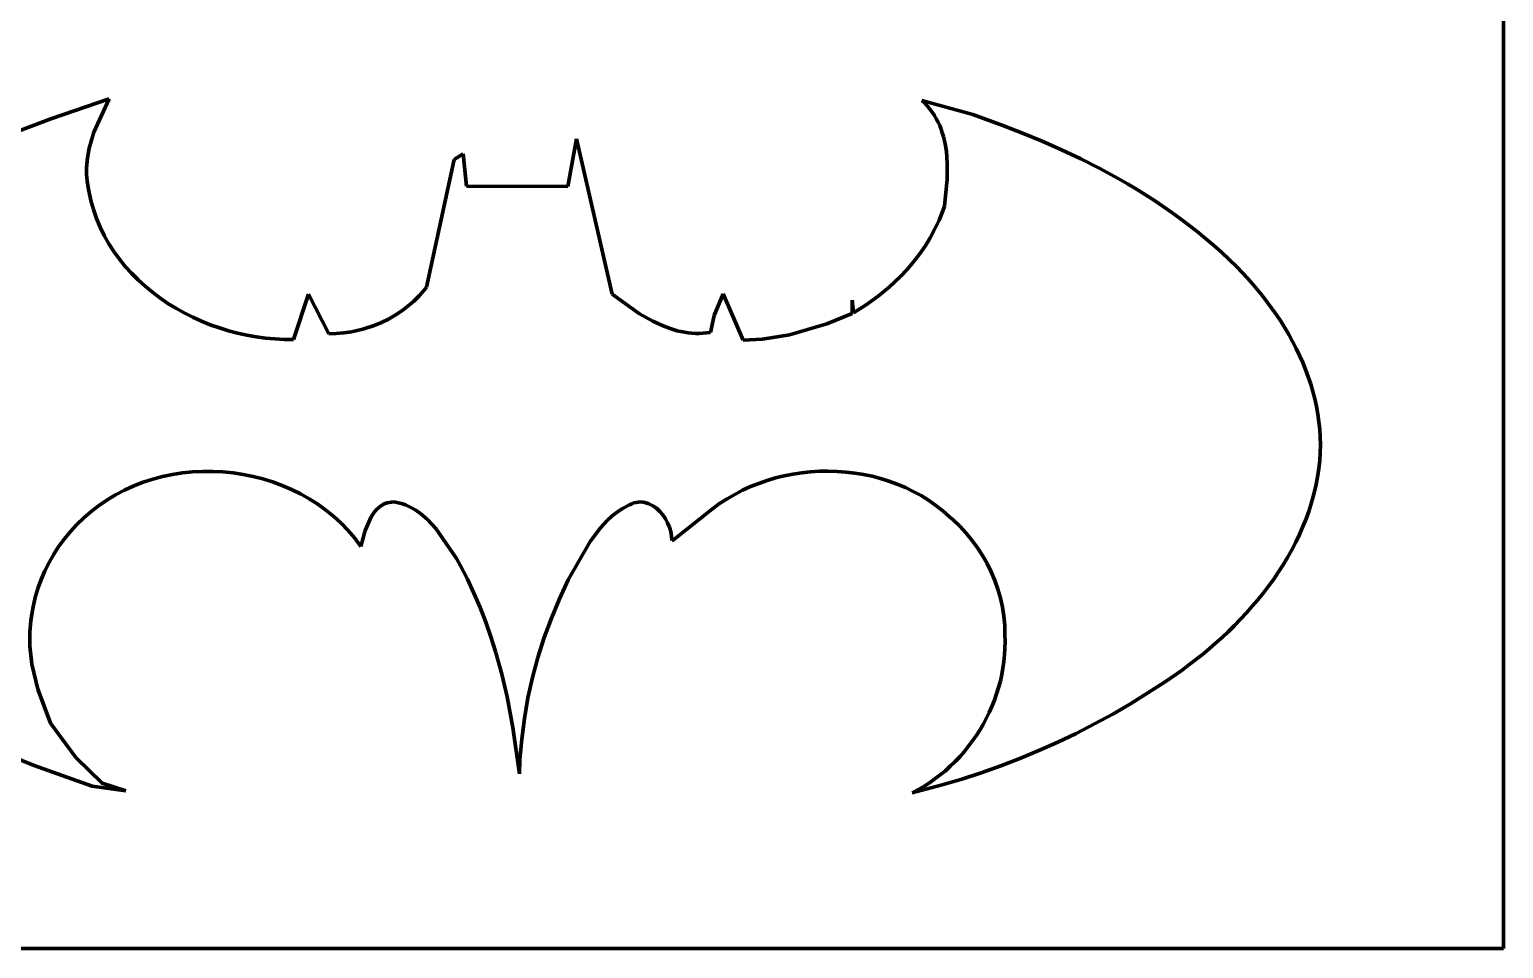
# Model space of a CAD drawing. Header units: millimetres. Extents: x 0 to 8.6, y 0 to 11.1.
# Drawn here: x 5.775 to 8.583, y 0 to 1.752 of the extents above; entities that cross this region are included whole.
import ezdxf

# ---------------------------------------------------------------- set-up
doc = ezdxf.new("R2010")
doc.units = ezdxf.units.MM
doc.layers.add('color#010101ff', color=7, linetype='CONTINUOUS', lineweight=100)
doc.layers.add('color#ffffffff', color=7, linetype='CONTINUOUS', lineweight=100)

msp = doc.modelspace()

# ---------------------------------------------------------------- linework, layer by layer
at = {"layer": 'color#010101ff'}
for p, q in [((5.8156, 1.5814), (5.9267, 1.6194)), ((5.9267, 1.6194), (5.8978, 1.5559)), ((7.4807, 1.6109), (7.475, 1.6162)), ((7.475, 1.6162), (7.5725, 1.5892)), ((7.4859, 1.6055), (7.4807, 1.6109)), ((7.4907, 1.5998), (7.4859, 1.6055)), ((5.7423, 1.5533), (5.8156, 1.5814)), ((7.4951, 1.5939), (7.4907, 1.5998)), ((7.4992, 1.5878), (7.4951, 1.5939)), ((7.5028, 1.5815), (7.4992, 1.5878)), ((7.5062, 1.5751), (7.5028, 1.5815)), ((7.5092, 1.5685), (7.5062, 1.5751)), ((7.5725, 1.5892), (7.6294, 1.5688)), ((5.8978, 1.5559), (5.889, 1.5255)), ((7.5118, 1.5617), (7.5092, 1.5685)), ((7.5142, 1.5548), (7.5118, 1.5617)), ((7.5163, 1.5478), (7.5142, 1.5548)), ((7.5196, 1.5335), (7.5163, 1.5478)), ((7.6294, 1.5688), (7.6671, 1.5542)), ((7.6671, 1.5542), (7.7044, 1.5387)), ((5.889, 1.5255), (5.8856, 1.507)), ((6.8009, 1.4521), (6.817, 1.5432)), ((6.817, 1.5432), (6.8854, 1.2472)), ((7.5219, 1.5189), (7.5196, 1.5335)), ((7.5236, 1.4965), (7.5219, 1.5189)), ((7.7044, 1.5387), (7.7414, 1.5223)), ((7.7414, 1.5223), (7.7779, 1.505)), ((5.8856, 1.507), (5.884, 1.4882)), ((6.5317, 1.2606), (6.5843, 1.5035)), ((6.5843, 1.5035), (6.6015, 1.5143)), ((6.6015, 1.5143), (6.6077, 1.4528)), ((7.5233, 1.4663), (7.5236, 1.4965)), ((7.7779, 1.505), (7.814, 1.4867)), ((5.884, 1.4882), (5.884, 1.4756)), ((5.884, 1.4756), (5.885, 1.463)), ((5.885, 1.463), (5.887, 1.4502)), ((7.5182, 1.415), (7.5233, 1.4663)), ((7.814, 1.4867), (7.8494, 1.4673)), ((7.8494, 1.4673), (7.8669, 1.4572)), ((5.887, 1.4502), (5.8884, 1.4438)), ((5.8884, 1.4438), (5.8922, 1.4258)), ((6.6077, 1.4528), (6.8009, 1.4521)), ((7.8669, 1.4572), (7.8842, 1.4469)), ((7.8842, 1.4469), (7.9014, 1.4362)), ((7.9014, 1.4362), (7.9183, 1.4253)), ((5.8922, 1.4258), (5.8971, 1.4083)), ((5.8971, 1.4083), (5.903, 1.3912)), ((7.5081, 1.3883), (7.5151, 1.406)), ((7.5151, 1.406), (7.5182, 1.415)), ((7.9183, 1.4253), (7.9351, 1.4141)), ((7.9351, 1.4141), (7.9516, 1.4026)), ((5.903, 1.3912), (5.9099, 1.3747)), ((7.5001, 1.3713), (7.5081, 1.3883)), ((7.9516, 1.4026), (7.9679, 1.3908)), ((7.9679, 1.3908), (7.984, 1.3786)), ((7.984, 1.3786), (7.9999, 1.3662)), ((5.9099, 1.3747), (5.9177, 1.3587)), ((5.9177, 1.3587), (5.9265, 1.3432)), ((7.4814, 1.3388), (7.4912, 1.3547)), ((7.4912, 1.3547), (7.5001, 1.3713)), ((7.9999, 1.3662), (8.0156, 1.3534)), ((8.0156, 1.3534), (8.0309, 1.3404)), ((5.9265, 1.3432), (5.9361, 1.3282)), ((5.9361, 1.3282), (5.9465, 1.3138)), ((7.4593, 1.3086), (7.4708, 1.3234)), ((7.4708, 1.3234), (7.4814, 1.3388)), ((8.0309, 1.3404), (8.0461, 1.3269)), ((8.0461, 1.3269), (8.0609, 1.3132)), ((5.9465, 1.3138), (5.9577, 1.3)), ((5.9577, 1.3), (5.9696, 1.2868)), ((7.4343, 1.2807), (7.4472, 1.2943)), ((7.4472, 1.2943), (7.4593, 1.3086)), ((8.0609, 1.3132), (8.0755, 1.2991)), ((8.0755, 1.2991), (8.0856, 1.2885)), ((5.9696, 1.2868), (5.9823, 1.2741)), ((5.9823, 1.2741), (5.9955, 1.2621)), ((7.4138, 1.2613), (7.4343, 1.2807)), ((8.0856, 1.2885), (8.0956, 1.2777)), ((8.0956, 1.2777), (8.1054, 1.2666)), ((8.1054, 1.2666), (8.1149, 1.2553)), ((5.9955, 1.2621), (6.0094, 1.2506)), ((6.0094, 1.2506), (6.0238, 1.2398)), ((6.0238, 1.2398), (6.0388, 1.2296)), ((6.278, 1.1609), (6.3067, 1.2468)), ((6.3067, 1.2468), (6.3453, 1.1713)), ((6.5074, 1.2335), (6.5178, 1.2438)), ((6.5178, 1.2438), (6.5273, 1.2549)), ((6.5273, 1.2549), (6.5317, 1.2606)), ((6.8854, 1.2472), (6.9375, 1.2098)), ((7.0794, 1.2062), (7.0965, 1.2479)), ((7.0965, 1.2479), (7.1346, 1.1593)), ((7.3427, 1.2101), (7.3424, 1.2358)), ((7.3424, 1.2358), (7.3451, 1.2117)), ((7.369, 1.2268), (7.392, 1.2434)), ((7.392, 1.2434), (7.4138, 1.2613)), ((8.1149, 1.2553), (8.1242, 1.2438)), ((8.1242, 1.2438), (8.1333, 1.232)), ((6.0388, 1.2296), (6.0542, 1.2201)), ((6.0542, 1.2201), (6.07, 1.2113)), ((6.07, 1.2113), (6.0863, 1.2031)), ((6.472, 1.207), (6.4844, 1.2151)), ((6.4844, 1.2151), (6.4962, 1.2239)), ((6.4962, 1.2239), (6.5074, 1.2335)), ((6.9375, 1.2098), (6.9626, 1.1955)), ((7.2944, 1.1904), (7.3427, 1.2101)), ((7.3451, 1.2117), (7.369, 1.2268)), ((8.1333, 1.232), (8.1421, 1.22)), ((8.1421, 1.22), (8.1506, 1.2078)), ((8.1506, 1.2078), (8.1588, 1.1954)), ((6.0863, 1.2031), (6.1028, 1.1956)), ((6.1028, 1.1956), (6.1197, 1.1888)), ((6.1197, 1.1888), (6.1369, 1.1827)), ((6.1369, 1.1827), (6.1542, 1.1773)), ((6.3888, 1.1755), (6.4105, 1.1805)), ((6.4105, 1.1805), (6.4318, 1.1875)), ((6.4318, 1.1875), (6.4456, 1.1932)), ((6.4456, 1.1932), (6.459, 1.1997)), ((6.459, 1.1997), (6.472, 1.207)), ((6.9626, 1.1955), (6.9822, 1.1865)), ((6.9822, 1.1865), (6.9955, 1.1815)), ((6.9955, 1.1815), (7.0091, 1.1774)), ((7.0723, 1.1741), (7.0794, 1.2062)), ((7.2232, 1.1695), (7.2944, 1.1904)), ((8.1588, 1.1954), (8.1667, 1.1828)), ((8.1667, 1.1828), (8.1742, 1.17)), ((6.1542, 1.1773), (6.1717, 1.1727)), ((6.1717, 1.1727), (6.1894, 1.1688)), ((6.1894, 1.1688), (6.2071, 1.1656)), ((6.2071, 1.1656), (6.2249, 1.1632)), ((6.2249, 1.1632), (6.2426, 1.1617)), ((6.2426, 1.1617), (6.2604, 1.1609)), ((6.2604, 1.1609), (6.278, 1.1609)), ((6.3453, 1.1713), (6.3597, 1.1718)), ((6.3597, 1.1718), (6.3743, 1.1732)), ((6.3743, 1.1732), (6.3888, 1.1755)), ((7.0091, 1.1774), (7.0228, 1.1745)), ((7.0228, 1.1745), (7.0298, 1.1734)), ((7.0298, 1.1734), (7.0368, 1.1727)), ((7.0368, 1.1727), (7.0438, 1.1723)), ((7.0438, 1.1723), (7.0509, 1.1722)), ((7.0509, 1.1722), (7.058, 1.1725)), ((7.058, 1.1725), (7.0651, 1.1731)), ((7.0651, 1.1731), (7.0723, 1.1741)), ((7.1346, 1.1593), (7.1719, 1.1613)), ((7.1719, 1.1613), (7.2232, 1.1695)), ((8.1742, 1.17), (8.1814, 1.157)), ((8.1814, 1.157), (8.1883, 1.1438)), ((8.1883, 1.1438), (8.1947, 1.1305)), ((8.1947, 1.1305), (8.2007, 1.117)), ((8.2007, 1.117), (8.2063, 1.1033)), ((8.2063, 1.1033), (8.2114, 1.0895)), ((8.2114, 1.0895), (8.2161, 1.0756)), ((8.2161, 1.0756), (8.2203, 1.0615)), ((8.2203, 1.0615), (8.2239, 1.0473)), ((8.2239, 1.0473), (8.2271, 1.033)), ((8.2271, 1.033), (8.2297, 1.0185)), ((8.2297, 1.0185), (8.2318, 1.004)), ((8.2318, 1.004), (8.2333, 0.9893)), ((8.2333, 0.9893), (8.2342, 0.9746)), ((8.2342, 0.9746), (8.2345, 0.9597)), ((8.2345, 0.9597), (8.2342, 0.9448)), ((8.2332, 0.9299), (8.2315, 0.9148)), ((8.2342, 0.9448), (8.2332, 0.9299)), ((6.0286, 0.8995), (6.01, 0.8946)), ((6.0475, 0.9034), (6.0286, 0.8995)), ((6.0666, 0.9064), (6.0475, 0.9034)), ((6.0858, 0.9083), (6.0666, 0.9064)), ((6.1051, 0.9093), (6.0858, 0.9083)), ((6.1245, 0.9093), (6.1051, 0.9093)), ((6.1438, 0.9083), (6.1245, 0.9093)), ((6.1631, 0.9064), (6.1438, 0.9083)), ((6.1822, 0.9035), (6.1631, 0.9064)), ((6.2012, 0.8997), (6.1822, 0.9035)), ((6.22, 0.8949), (6.2012, 0.8997)), ((7.2131, 0.9008), (7.1967, 0.8968)), ((7.2297, 0.9041), (7.2131, 0.9008)), ((7.2464, 0.9066), (7.2297, 0.9041)), ((7.2631, 0.9084), (7.2464, 0.9066)), ((7.28, 0.9095), (7.2631, 0.9084)), ((7.2969, 0.9098), (7.28, 0.9095)), ((7.3137, 0.9093), (7.2969, 0.9098)), ((7.3305, 0.9081), (7.3137, 0.9093)), ((7.3473, 0.9062), (7.3305, 0.9081)), ((7.3639, 0.9034), (7.3473, 0.9062)), ((7.3803, 0.9), (7.3639, 0.9034)), ((7.3966, 0.8957), (7.3803, 0.9)), ((8.2315, 0.9148), (8.229, 0.8984)), ((5.9563, 0.8737), (5.9392, 0.8646)), ((5.9738, 0.8816), (5.9563, 0.8737)), ((5.9917, 0.8886), (5.9738, 0.8816)), ((6.01, 0.8946), (5.9917, 0.8886)), ((6.2384, 0.8892), (6.22, 0.8949)), ((6.2565, 0.8825), (6.2384, 0.8892)), ((6.2742, 0.875), (6.2565, 0.8825)), ((6.2915, 0.8665), (6.2742, 0.875)), ((7.1336, 0.8733), (7.1187, 0.8656)), ((7.149, 0.8803), (7.1336, 0.8733)), ((7.1646, 0.8865), (7.149, 0.8803)), ((7.1805, 0.892), (7.1646, 0.8865)), ((7.1967, 0.8968), (7.1805, 0.892)), ((7.4126, 0.8907), (7.3966, 0.8957)), ((7.4284, 0.885), (7.4126, 0.8907)), ((7.4438, 0.8784), (7.4284, 0.885)), ((7.4589, 0.8711), (7.4438, 0.8784)), ((7.4737, 0.8631), (7.4589, 0.8711)), ((8.2259, 0.8821), (8.2221, 0.8661)), ((8.229, 0.8984), (8.2259, 0.8821)), ((5.9069, 0.8435), (5.8924, 0.8326)), ((5.9228, 0.8546), (5.9069, 0.8435)), ((5.9392, 0.8646), (5.9228, 0.8546)), ((6.3082, 0.8571), (6.2915, 0.8665)), ((6.3244, 0.8468), (6.3082, 0.8571)), ((6.34, 0.8356), (6.3244, 0.8468)), ((6.4432, 0.8427), (6.4375, 0.8379)), ((6.4496, 0.8466), (6.4432, 0.8427)), ((6.4531, 0.8481), (6.4496, 0.8466)), ((6.4567, 0.8494), (6.4531, 0.8481)), ((6.4606, 0.8503), (6.4567, 0.8494)), ((6.4647, 0.8509), (6.4606, 0.8503)), ((6.469, 0.8512), (6.4647, 0.8509)), ((6.4748, 0.8502), (6.469, 0.8512)), ((6.4805, 0.8489), (6.4748, 0.8502)), ((6.486, 0.8473), (6.4805, 0.8489)), ((6.4914, 0.8454), (6.486, 0.8473)), ((6.5017, 0.8408), (6.4914, 0.8454)), ((6.918, 0.8458), (6.9065, 0.8395)), ((6.9224, 0.8478), (6.918, 0.8458)), ((6.9267, 0.8493), (6.9224, 0.8478)), ((6.931, 0.8503), (6.9267, 0.8493)), ((6.9353, 0.8508), (6.931, 0.8503)), ((6.9394, 0.851), (6.9353, 0.8508)), ((6.9436, 0.8507), (6.9394, 0.851)), ((6.9476, 0.85), (6.9436, 0.8507)), ((6.9515, 0.849), (6.9476, 0.85)), ((6.9554, 0.8476), (6.9515, 0.849)), ((6.9591, 0.8459), (6.9554, 0.8476)), ((6.9628, 0.8439), (6.9591, 0.8459)), ((6.9697, 0.839), (6.9628, 0.8439)), ((7.0899, 0.8481), (7.0762, 0.8382)), ((7.1041, 0.8572), (7.0899, 0.8481)), ((7.1187, 0.8656), (7.1041, 0.8572)), ((7.488, 0.8542), (7.4737, 0.8631)), ((7.5019, 0.8446), (7.488, 0.8542)), ((7.5153, 0.8342), (7.5019, 0.8446)), ((8.2177, 0.8502), (8.2128, 0.8346)), ((8.2221, 0.8661), (8.2177, 0.8502)), ((5.8787, 0.8208), (5.8657, 0.8083)), ((5.8924, 0.8326), (5.8787, 0.8208)), ((6.3548, 0.8235), (6.34, 0.8356)), ((6.369, 0.8106), (6.3548, 0.8235)), ((6.4259, 0.8226), (6.4147, 0.7965)), ((6.4324, 0.8323), (6.4259, 0.8226)), ((6.4375, 0.8379), (6.4324, 0.8323)), ((6.5115, 0.8352), (6.5017, 0.8408)), ((6.5207, 0.8287), (6.5115, 0.8352)), ((6.5337, 0.8176), (6.5207, 0.8287)), ((6.5494, 0.8006), (6.5337, 0.8176)), ((6.876, 0.8159), (6.8628, 0.8018)), ((6.8855, 0.8245), (6.876, 0.8159)), ((6.8956, 0.8324), (6.8855, 0.8245)), ((6.9065, 0.8395), (6.8956, 0.8324)), ((6.976, 0.8331), (6.9697, 0.839)), ((6.9817, 0.8264), (6.976, 0.8331)), ((6.9867, 0.819), (6.9817, 0.8264)), ((6.9909, 0.8111), (6.9867, 0.819)), ((7.0762, 0.8382), (7.0018, 0.7792)), ((7.5281, 0.823), (7.5153, 0.8342)), ((7.5347, 0.8171), (7.5281, 0.823)), ((7.5474, 0.8048), (7.5347, 0.8171)), ((8.2073, 0.8192), (8.2013, 0.804)), ((8.2128, 0.8346), (8.2073, 0.8192)), ((5.8534, 0.795), (5.8419, 0.7811)), ((5.8657, 0.8083), (5.8534, 0.795)), ((6.3824, 0.7967), (6.369, 0.8106)), ((6.3949, 0.782), (6.3824, 0.7967)), ((6.4147, 0.7965), (6.4066, 0.7665)), ((6.5887, 0.7436), (6.5494, 0.8006)), ((6.8628, 0.8018), (6.8433, 0.7759)), ((6.9943, 0.8029), (6.9909, 0.8111)), ((6.9967, 0.7945), (6.9943, 0.8029)), ((6.9982, 0.7861), (6.9967, 0.7945)), ((7.5594, 0.7918), (7.5474, 0.8048)), ((7.5706, 0.7781), (7.5594, 0.7918)), ((8.1947, 0.789), (8.1876, 0.7743)), ((8.2013, 0.804), (8.1947, 0.789)), ((5.8313, 0.7666), (5.8214, 0.7515)), ((5.8419, 0.7811), (5.8313, 0.7666)), ((6.4066, 0.7665), (6.3949, 0.782)), ((6.8433, 0.7759), (6.8014, 0.7026)), ((6.9986, 0.7778), (6.9982, 0.7861)), ((7.0018, 0.7792), (6.9986, 0.7778)), ((7.581, 0.7638), (7.5706, 0.7781)), ((7.5906, 0.7489), (7.581, 0.7638)), ((8.1801, 0.7598), (8.1721, 0.7455)), ((8.1876, 0.7743), (8.1801, 0.7598)), ((5.8125, 0.7358), (5.8044, 0.7197)), ((5.8214, 0.7515), (5.8125, 0.7358)), ((6.5959, 0.7306), (6.5887, 0.7436)), ((6.6095, 0.7041), (6.5959, 0.7306)), ((7.5994, 0.7335), (7.5906, 0.7489)), ((7.6072, 0.7177), (7.5994, 0.7335)), ((8.1637, 0.7314), (8.1548, 0.7176)), ((8.1721, 0.7455), (8.1637, 0.7314)), ((5.7973, 0.7031), (5.7912, 0.6861)), ((5.8044, 0.7197), (5.7973, 0.7031)), ((6.622, 0.6772), (6.6095, 0.7041)), ((6.8014, 0.7026), (6.7847, 0.6666)), ((7.6141, 0.7014), (7.6072, 0.7177)), ((8.1456, 0.7041), (8.1359, 0.6907)), ((8.1548, 0.7176), (8.1456, 0.7041)), ((5.7912, 0.6861), (5.7861, 0.6688)), ((6.6337, 0.6499), (6.622, 0.6772)), ((7.62, 0.6848), (7.6141, 0.7014)), ((7.6249, 0.6678), (7.62, 0.6848)), ((8.1259, 0.6776), (8.1155, 0.6648)), ((8.1359, 0.6907), (8.1259, 0.6776)), ((5.782, 0.6512), (5.779, 0.6334)), ((5.7861, 0.6688), (5.782, 0.6512)), ((6.6443, 0.6222), (6.6337, 0.6499)), ((6.7847, 0.6666), (6.7696, 0.6298)), ((7.6287, 0.6506), (7.6249, 0.6678)), ((7.6314, 0.6331), (7.6287, 0.6506)), ((8.1048, 0.6522), (8.0938, 0.6398)), ((8.1155, 0.6648), (8.1048, 0.6522)), ((5.7779, 0.6244), (5.776, 0.6037)), ((5.779, 0.6334), (5.7779, 0.6244)), ((6.6541, 0.5942), (6.6443, 0.6222)), ((6.7696, 0.6298), (6.7559, 0.5925)), ((7.633, 0.6155), (7.6314, 0.6331)), ((8.0825, 0.6277), (8.071, 0.6159)), ((8.0938, 0.6398), (8.0825, 0.6277)), ((5.776, 0.6037), (5.7761, 0.5761)), ((6.663, 0.5659), (6.6541, 0.5942)), ((6.7559, 0.5925), (6.7439, 0.5546)), ((7.6333, 0.5977), (7.633, 0.6155)), ((7.6337, 0.585), (7.6333, 0.5977)), ((8.0471, 0.593), (8.0349, 0.5819)), ((8.0592, 0.6043), (8.0471, 0.593)), ((8.071, 0.6159), (8.0592, 0.6043)), ((5.7761, 0.5761), (5.7798, 0.5419)), ((6.6749, 0.523), (6.663, 0.5659)), ((7.6329, 0.5597), (7.6336, 0.5723)), ((7.6336, 0.5723), (7.6337, 0.585)), ((8.0224, 0.5712), (8.0098, 0.5606)), ((8.0349, 0.5819), (8.0224, 0.5712)), ((5.7798, 0.5419), (5.7908, 0.4946)), ((6.7439, 0.5546), (6.7335, 0.5163)), ((7.6276, 0.5221), (7.6298, 0.5345)), ((7.6298, 0.5345), (7.6316, 0.5471)), ((7.6316, 0.5471), (7.6329, 0.5597)), ((7.9841, 0.5404), (7.971, 0.5307)), ((8.0098, 0.5606), (7.9841, 0.5404)), ((6.685, 0.4795), (6.6749, 0.523)), ((6.7335, 0.5163), (6.7249, 0.4775)), ((7.6215, 0.4974), (7.6248, 0.5097)), ((7.6248, 0.5097), (7.6276, 0.5221)), ((7.9388, 0.5085), (7.906, 0.4871)), ((7.971, 0.5307), (7.9388, 0.5085)), ((5.7908, 0.4946), (5.815, 0.4298)), ((6.6962, 0.4211), (6.685, 0.4795)), ((6.7249, 0.4775), (6.718, 0.4384)), ((7.6135, 0.4733), (7.6177, 0.4853)), ((7.6177, 0.4853), (7.6215, 0.4974)), ((7.906, 0.4871), (7.8727, 0.4665)), ((7.598, 0.4384), (7.6036, 0.4498)), ((7.6036, 0.4498), (7.6087, 0.4614)), ((7.6087, 0.4614), (7.6135, 0.4733)), ((7.8727, 0.4665), (7.8388, 0.4469)), ((5.815, 0.4298), (5.8636, 0.364)), ((6.718, 0.4384), (6.7129, 0.399)), ((7.5855, 0.4161), (7.5919, 0.4271)), ((7.5919, 0.4271), (7.598, 0.4384)), ((7.8043, 0.428), (7.7694, 0.4101)), ((7.8388, 0.4469), (7.8043, 0.428)), ((6.7085, 0.3329), (6.6962, 0.4211)), ((6.7129, 0.399), (6.7096, 0.3594)), ((7.5637, 0.3848), (7.5713, 0.3949)), ((7.5713, 0.3949), (7.5786, 0.4054)), ((7.5786, 0.4054), (7.5855, 0.4161)), ((7.734, 0.3932), (7.6982, 0.3771)), ((7.7694, 0.4101), (7.734, 0.3932)), ((5.7843, 0.3491), (5.7405, 0.3665)), ((7.5385, 0.3562), (7.5473, 0.3654)), ((7.5473, 0.3654), (7.5557, 0.3749)), ((7.5557, 0.3749), (7.5637, 0.3848)), ((7.6982, 0.3771), (7.662, 0.362)), ((5.8283, 0.3327), (5.7843, 0.3491)), ((5.8636, 0.364), (5.9138, 0.3149)), ((6.7096, 0.3594), (6.7085, 0.3329)), ((7.5102, 0.3308), (7.52, 0.3389)), ((7.52, 0.3389), (7.5294, 0.3473)), ((7.5294, 0.3473), (7.5385, 0.3562)), ((7.6254, 0.3479), (7.5885, 0.3348)), ((7.662, 0.362), (7.6254, 0.3479)), ((5.8946, 0.3096), (5.8283, 0.3327)), ((5.959, 0.3005), (5.8946, 0.3096)), ((5.9138, 0.3149), (5.959, 0.3005)), ((7.4681, 0.3028), (7.4791, 0.3091)), ((7.5137, 0.3117), (7.4759, 0.3016)), ((7.4791, 0.3091), (7.4898, 0.3159)), ((7.4898, 0.3159), (7.5001, 0.3231)), ((7.5001, 0.3231), (7.5102, 0.3308)), ((7.5512, 0.3227), (7.5137, 0.3117)), ((7.5885, 0.3348), (7.5512, 0.3227)), ((7.4569, 0.297), (7.4681, 0.3028)), ((7.4759, 0.3016), (7.4569, 0.297))]:
    msp.add_line(p, q, dxfattribs=at)
at = {"layer": 'color#ffffffff'}
for p, q in [((8.5833, 11.0972), (8.5833, 0)), ((5.9267, 1.6194), (5.8156, 1.5814)), ((5.8978, 1.5559), (5.9267, 1.6194)), ((7.5725, 1.5892), (7.475, 1.6162)), ((7.475, 1.6162), (7.4807, 1.6109)), ((7.4807, 1.6109), (7.4859, 1.6055)), ((7.4859, 1.6055), (7.4907, 1.5998)), ((5.8156, 1.5814), (5.7423, 1.5533)), ((7.4907, 1.5998), (7.4951, 1.5939)), ((7.4951, 1.5939), (7.4992, 1.5878)), ((7.4992, 1.5878), (7.5028, 1.5815)), ((7.5028, 1.5815), (7.5062, 1.5751)), ((7.5062, 1.5751), (7.5092, 1.5685)), ((7.6294, 1.5688), (7.5725, 1.5892)), ((5.889, 1.5255), (5.8978, 1.5559)), ((7.5092, 1.5685), (7.5118, 1.5617)), ((7.5118, 1.5617), (7.5142, 1.5548)), ((7.5142, 1.5548), (7.5163, 1.5478)), ((7.5163, 1.5478), (7.5196, 1.5335)), ((7.6671, 1.5542), (7.6294, 1.5688)), ((7.7044, 1.5387), (7.6671, 1.5542)), ((5.8856, 1.507), (5.889, 1.5255)), ((6.817, 1.5432), (6.8009, 1.4521)), ((6.8854, 1.2472), (6.817, 1.5432)), ((7.5196, 1.5335), (7.5219, 1.5189)), ((7.5219, 1.5189), (7.5236, 1.4965)), ((7.7414, 1.5223), (7.7044, 1.5387)), ((7.7779, 1.505), (7.7414, 1.5223)), ((5.884, 1.4882), (5.8856, 1.507)), ((6.5843, 1.5035), (6.5317, 1.2606)), ((6.6015, 1.5143), (6.5843, 1.5035)), ((6.6077, 1.4528), (6.6015, 1.5143)), ((7.5236, 1.4965), (7.5233, 1.4663)), ((7.814, 1.4867), (7.7779, 1.505)), ((5.884, 1.4756), (5.884, 1.4882)), ((5.885, 1.463), (5.884, 1.4756)), ((5.887, 1.4502), (5.885, 1.463)), ((7.5233, 1.4663), (7.5182, 1.415)), ((7.8494, 1.4673), (7.814, 1.4867)), ((7.8669, 1.4572), (7.8494, 1.4673)), ((5.8884, 1.4438), (5.887, 1.4502)), ((5.8922, 1.4258), (5.8884, 1.4438)), ((6.8009, 1.4521), (6.6077, 1.4528)), ((7.8842, 1.4469), (7.8669, 1.4572)), ((7.9014, 1.4362), (7.8842, 1.4469)), ((7.9183, 1.4253), (7.9014, 1.4362)), ((5.8971, 1.4083), (5.8922, 1.4258)), ((5.903, 1.3912), (5.8971, 1.4083)), ((7.5151, 1.406), (7.5081, 1.3883)), ((7.5182, 1.415), (7.5151, 1.406)), ((7.9351, 1.4141), (7.9183, 1.4253)), ((7.9516, 1.4026), (7.9351, 1.4141)), ((5.9099, 1.3747), (5.903, 1.3912)), ((7.5081, 1.3883), (7.5001, 1.3713)), ((7.9679, 1.3908), (7.9516, 1.4026)), ((7.984, 1.3786), (7.9679, 1.3908)), ((7.9999, 1.3662), (7.984, 1.3786)), ((5.9177, 1.3587), (5.9099, 1.3747)), ((5.9265, 1.3432), (5.9177, 1.3587)), ((7.4912, 1.3547), (7.4814, 1.3388)), ((7.5001, 1.3713), (7.4912, 1.3547)), ((8.0156, 1.3534), (7.9999, 1.3662)), ((8.0309, 1.3404), (8.0156, 1.3534)), ((5.9361, 1.3282), (5.9265, 1.3432)), ((5.9465, 1.3138), (5.9361, 1.3282)), ((7.4708, 1.3234), (7.4593, 1.3086)), ((7.4814, 1.3388), (7.4708, 1.3234)), ((8.0461, 1.3269), (8.0309, 1.3404)), ((8.0609, 1.3132), (8.0461, 1.3269)), ((5.9577, 1.3), (5.9465, 1.3138)), ((5.9696, 1.2868), (5.9577, 1.3)), ((7.4472, 1.2943), (7.4343, 1.2807)), ((7.4593, 1.3086), (7.4472, 1.2943)), ((8.0755, 1.2991), (8.0609, 1.3132)), ((8.0856, 1.2885), (8.0755, 1.2991)), ((5.9823, 1.2741), (5.9696, 1.2868)), ((5.9955, 1.2621), (5.9823, 1.2741)), ((7.4343, 1.2807), (7.4138, 1.2613)), ((8.0956, 1.2777), (8.0856, 1.2885)), ((8.1054, 1.2666), (8.0956, 1.2777)), ((8.1149, 1.2553), (8.1054, 1.2666)), ((6.0094, 1.2506), (5.9955, 1.2621)), ((6.0238, 1.2398), (6.0094, 1.2506)), ((6.0388, 1.2296), (6.0238, 1.2398)), ((6.3067, 1.2468), (6.278, 1.1609)), ((6.3453, 1.1713), (6.3067, 1.2468)), ((6.5178, 1.2438), (6.5074, 1.2335)), ((6.5273, 1.2549), (6.5178, 1.2438)), ((6.5317, 1.2606), (6.5273, 1.2549)), ((6.9375, 1.2098), (6.8854, 1.2472)), ((7.0965, 1.2479), (7.0794, 1.2062)), ((7.1346, 1.1593), (7.0965, 1.2479)), ((7.3451, 1.2117), (7.3424, 1.2358)), ((7.3424, 1.2358), (7.3427, 1.2101)), ((7.392, 1.2434), (7.369, 1.2268)), ((7.4138, 1.2613), (7.392, 1.2434)), ((8.1242, 1.2438), (8.1149, 1.2553)), ((8.1333, 1.232), (8.1242, 1.2438)), ((6.0542, 1.2201), (6.0388, 1.2296)), ((6.07, 1.2113), (6.0542, 1.2201)), ((6.0863, 1.2031), (6.07, 1.2113)), ((6.4844, 1.2151), (6.472, 1.207)), ((6.4962, 1.2239), (6.4844, 1.2151)), ((6.5074, 1.2335), (6.4962, 1.2239)), ((6.9626, 1.1955), (6.9375, 1.2098)), ((7.3427, 1.2101), (7.2944, 1.1904)), ((7.369, 1.2268), (7.3451, 1.2117)), ((8.1421, 1.22), (8.1333, 1.232)), ((8.1506, 1.2078), (8.1421, 1.22)), ((8.1588, 1.1954), (8.1506, 1.2078)), ((6.1028, 1.1956), (6.0863, 1.2031)), ((6.1197, 1.1888), (6.1028, 1.1956)), ((6.1369, 1.1827), (6.1197, 1.1888)), ((6.1542, 1.1773), (6.1369, 1.1827)), ((6.4105, 1.1805), (6.3888, 1.1755)), ((6.4318, 1.1875), (6.4105, 1.1805)), ((6.4456, 1.1932), (6.4318, 1.1875)), ((6.459, 1.1997), (6.4456, 1.1932)), ((6.472, 1.207), (6.459, 1.1997)), ((6.9822, 1.1865), (6.9626, 1.1955)), ((6.9955, 1.1815), (6.9822, 1.1865)), ((7.0091, 1.1774), (6.9955, 1.1815)), ((7.0794, 1.2062), (7.0723, 1.1741)), ((7.2944, 1.1904), (7.2232, 1.1695)), ((8.1667, 1.1828), (8.1588, 1.1954)), ((8.1742, 1.17), (8.1667, 1.1828)), ((6.1717, 1.1727), (6.1542, 1.1773)), ((6.1894, 1.1688), (6.1717, 1.1727)), ((6.2071, 1.1656), (6.1894, 1.1688)), ((6.2249, 1.1632), (6.2071, 1.1656)), ((6.2426, 1.1617), (6.2249, 1.1632)), ((6.2604, 1.1609), (6.2426, 1.1617)), ((6.278, 1.1609), (6.2604, 1.1609)), ((6.3597, 1.1718), (6.3453, 1.1713)), ((6.3743, 1.1732), (6.3597, 1.1718)), ((6.3888, 1.1755), (6.3743, 1.1732)), ((7.0228, 1.1745), (7.0091, 1.1774)), ((7.0298, 1.1734), (7.0228, 1.1745)), ((7.0368, 1.1727), (7.0298, 1.1734)), ((7.0438, 1.1723), (7.0368, 1.1727)), ((7.0509, 1.1722), (7.0438, 1.1723)), ((7.058, 1.1725), (7.0509, 1.1722)), ((7.0651, 1.1731), (7.058, 1.1725)), ((7.0723, 1.1741), (7.0651, 1.1731)), ((7.1719, 1.1613), (7.1346, 1.1593)), ((7.2232, 1.1695), (7.1719, 1.1613)), ((8.1814, 1.157), (8.1742, 1.17)), ((8.1883, 1.1438), (8.1814, 1.157)), ((8.1947, 1.1305), (8.1883, 1.1438)), ((8.2007, 1.117), (8.1947, 1.1305)), ((8.2063, 1.1033), (8.2007, 1.117)), ((8.2114, 1.0895), (8.2063, 1.1033)), ((8.2161, 1.0756), (8.2114, 1.0895)), ((8.2203, 1.0615), (8.2161, 1.0756)), ((8.2239, 1.0473), (8.2203, 1.0615)), ((8.2271, 1.033), (8.2239, 1.0473)), ((8.2297, 1.0185), (8.2271, 1.033)), ((8.2318, 1.004), (8.2297, 1.0185)), ((8.2333, 0.9893), (8.2318, 1.004)), ((8.2342, 0.9746), (8.2333, 0.9893)), ((8.2345, 0.9597), (8.2342, 0.9746)), ((8.2342, 0.9448), (8.2345, 0.9597)), ((8.2315, 0.9148), (8.2332, 0.9299)), ((8.2332, 0.9299), (8.2342, 0.9448)), ((6.01, 0.8946), (6.0286, 0.8995)), ((6.0286, 0.8995), (6.0475, 0.9034)), ((6.0475, 0.9034), (6.0666, 0.9064)), ((6.0666, 0.9064), (6.0858, 0.9083)), ((6.0858, 0.9083), (6.1051, 0.9093)), ((6.1051, 0.9093), (6.1245, 0.9093)), ((6.1245, 0.9093), (6.1438, 0.9083)), ((6.1438, 0.9083), (6.1631, 0.9064)), ((6.1631, 0.9064), (6.1822, 0.9035)), ((6.1822, 0.9035), (6.2012, 0.8997)), ((6.2012, 0.8997), (6.22, 0.8949)), ((7.1967, 0.8968), (7.2131, 0.9008)), ((7.2131, 0.9008), (7.2297, 0.9041)), ((7.2297, 0.9041), (7.2464, 0.9066)), ((7.2464, 0.9066), (7.2631, 0.9084)), ((7.2631, 0.9084), (7.28, 0.9095)), ((7.28, 0.9095), (7.2969, 0.9098)), ((7.2969, 0.9098), (7.3137, 0.9093)), ((7.3137, 0.9093), (7.3305, 0.9081)), ((7.3305, 0.9081), (7.3473, 0.9062)), ((7.3473, 0.9062), (7.3639, 0.9034)), ((7.3639, 0.9034), (7.3803, 0.9)), ((7.3803, 0.9), (7.3966, 0.8957)), ((8.229, 0.8984), (8.2315, 0.9148)), ((5.9392, 0.8646), (5.9563, 0.8737)), ((5.9563, 0.8737), (5.9738, 0.8816)), ((5.9738, 0.8816), (5.9917, 0.8886)), ((5.9917, 0.8886), (6.01, 0.8946)), ((6.22, 0.8949), (6.2384, 0.8892)), ((6.2384, 0.8892), (6.2565, 0.8825)), ((6.2565, 0.8825), (6.2742, 0.875)), ((6.2742, 0.875), (6.2915, 0.8665)), ((7.1187, 0.8656), (7.1336, 0.8733)), ((7.1336, 0.8733), (7.149, 0.8803)), ((7.149, 0.8803), (7.1646, 0.8865)), ((7.1646, 0.8865), (7.1805, 0.892)), ((7.1805, 0.892), (7.1967, 0.8968)), ((7.3966, 0.8957), (7.4126, 0.8907)), ((7.4126, 0.8907), (7.4284, 0.885)), ((7.4284, 0.885), (7.4438, 0.8784)), ((7.4438, 0.8784), (7.4589, 0.8711)), ((7.4589, 0.8711), (7.4737, 0.8631)), ((8.2221, 0.8661), (8.2259, 0.8821)), ((8.2259, 0.8821), (8.229, 0.8984)), ((5.8924, 0.8326), (5.9069, 0.8435)), ((5.9069, 0.8435), (5.9228, 0.8546)), ((5.9228, 0.8546), (5.9392, 0.8646)), ((6.2915, 0.8665), (6.3082, 0.8571)), ((6.3082, 0.8571), (6.3244, 0.8468)), ((6.3244, 0.8468), (6.34, 0.8356)), ((6.4375, 0.8379), (6.4432, 0.8427)), ((6.4432, 0.8427), (6.4496, 0.8466)), ((6.4496, 0.8466), (6.4531, 0.8481)), ((6.4531, 0.8481), (6.4567, 0.8494)), ((6.4567, 0.8494), (6.4606, 0.8503)), ((6.4606, 0.8503), (6.4647, 0.8509)), ((6.4647, 0.8509), (6.469, 0.8512)), ((6.469, 0.8512), (6.4748, 0.8502)), ((6.4748, 0.8502), (6.4805, 0.8489)), ((6.4805, 0.8489), (6.486, 0.8473)), ((6.486, 0.8473), (6.4914, 0.8454)), ((6.4914, 0.8454), (6.5017, 0.8408)), ((6.9065, 0.8395), (6.918, 0.8458)), ((6.918, 0.8458), (6.9224, 0.8478)), ((6.9224, 0.8478), (6.9267, 0.8493)), ((6.9267, 0.8493), (6.931, 0.8503)), ((6.931, 0.8503), (6.9353, 0.8508)), ((6.9353, 0.8508), (6.9394, 0.851)), ((6.9394, 0.851), (6.9436, 0.8507)), ((6.9436, 0.8507), (6.9476, 0.85)), ((6.9476, 0.85), (6.9515, 0.849)), ((6.9515, 0.849), (6.9554, 0.8476)), ((6.9554, 0.8476), (6.9591, 0.8459)), ((6.9591, 0.8459), (6.9628, 0.8439)), ((6.9628, 0.8439), (6.9697, 0.839)), ((7.0762, 0.8382), (7.0899, 0.8481)), ((7.0899, 0.8481), (7.1041, 0.8572)), ((7.1041, 0.8572), (7.1187, 0.8656)), ((7.4737, 0.8631), (7.488, 0.8542)), ((7.488, 0.8542), (7.5019, 0.8446)), ((7.5019, 0.8446), (7.5153, 0.8342)), ((8.2128, 0.8346), (8.2177, 0.8502)), ((8.2177, 0.8502), (8.2221, 0.8661)), ((5.8657, 0.8083), (5.8787, 0.8208)), ((5.8787, 0.8208), (5.8924, 0.8326)), ((6.34, 0.8356), (6.3548, 0.8235)), ((6.3548, 0.8235), (6.369, 0.8106)), ((6.4147, 0.7965), (6.4259, 0.8226)), ((6.4259, 0.8226), (6.4324, 0.8323)), ((6.4324, 0.8323), (6.4375, 0.8379)), ((6.5017, 0.8408), (6.5115, 0.8352)), ((6.5115, 0.8352), (6.5207, 0.8287)), ((6.5207, 0.8287), (6.5337, 0.8176)), ((6.5337, 0.8176), (6.5494, 0.8006)), ((6.8628, 0.8018), (6.876, 0.8159)), ((6.876, 0.8159), (6.8855, 0.8245)), ((6.8855, 0.8245), (6.8956, 0.8324)), ((6.8956, 0.8324), (6.9065, 0.8395)), ((6.9697, 0.839), (6.976, 0.8331)), ((6.976, 0.8331), (6.9817, 0.8264)), ((6.9817, 0.8264), (6.9867, 0.819)), ((6.9867, 0.819), (6.9909, 0.8111)), ((7.0018, 0.7792), (7.0762, 0.8382)), ((7.5153, 0.8342), (7.5281, 0.823)), ((7.5281, 0.823), (7.5347, 0.8171)), ((7.5347, 0.8171), (7.5474, 0.8048)), ((8.2013, 0.804), (8.2073, 0.8192)), ((8.2073, 0.8192), (8.2128, 0.8346)), ((5.8419, 0.7811), (5.8534, 0.795)), ((5.8534, 0.795), (5.8657, 0.8083)), ((6.369, 0.8106), (6.3824, 0.7967)), ((6.3824, 0.7967), (6.3949, 0.782)), ((6.4066, 0.7665), (6.4147, 0.7965)), ((6.5494, 0.8006), (6.5887, 0.7436)), ((6.8433, 0.7759), (6.8628, 0.8018)), ((6.9909, 0.8111), (6.9943, 0.8029)), ((6.9943, 0.8029), (6.9967, 0.7945)), ((6.9967, 0.7945), (6.9982, 0.7861)), ((7.5474, 0.8048), (7.5594, 0.7918)), ((7.5594, 0.7918), (7.5706, 0.7781)), ((8.1876, 0.7743), (8.1947, 0.789)), ((8.1947, 0.789), (8.2013, 0.804)), ((5.8214, 0.7515), (5.8313, 0.7666)), ((5.8313, 0.7666), (5.8419, 0.7811)), ((6.3949, 0.782), (6.4066, 0.7665)), ((6.8014, 0.7026), (6.8433, 0.7759)), ((6.9982, 0.7861), (6.9986, 0.7778)), ((6.9986, 0.7778), (7.0018, 0.7792)), ((7.5706, 0.7781), (7.581, 0.7638)), ((7.581, 0.7638), (7.5906, 0.7489)), ((8.1721, 0.7455), (8.1801, 0.7598)), ((8.1801, 0.7598), (8.1876, 0.7743)), ((5.8044, 0.7197), (5.8125, 0.7358)), ((5.8125, 0.7358), (5.8214, 0.7515)), ((6.5887, 0.7436), (6.5959, 0.7306)), ((6.5959, 0.7306), (6.6095, 0.7041)), ((7.5906, 0.7489), (7.5994, 0.7335)), ((7.5994, 0.7335), (7.6072, 0.7177)), ((8.1548, 0.7176), (8.1637, 0.7314)), ((8.1637, 0.7314), (8.1721, 0.7455)), ((5.7912, 0.6861), (5.7973, 0.7031)), ((5.7973, 0.7031), (5.8044, 0.7197)), ((6.6095, 0.7041), (6.622, 0.6772)), ((6.7847, 0.6666), (6.8014, 0.7026)), ((7.6072, 0.7177), (7.6141, 0.7014)), ((8.1359, 0.6907), (8.1456, 0.7041)), ((8.1456, 0.7041), (8.1548, 0.7176)), ((5.7861, 0.6688), (5.7912, 0.6861)), ((6.622, 0.6772), (6.6337, 0.6499)), ((7.6141, 0.7014), (7.62, 0.6848)), ((7.62, 0.6848), (7.6249, 0.6678)), ((8.1155, 0.6648), (8.1259, 0.6776)), ((8.1259, 0.6776), (8.1359, 0.6907)), ((5.779, 0.6334), (5.782, 0.6512)), ((5.782, 0.6512), (5.7861, 0.6688)), ((6.6337, 0.6499), (6.6443, 0.6222)), ((6.7696, 0.6298), (6.7847, 0.6666)), ((7.6249, 0.6678), (7.6287, 0.6506)), ((7.6287, 0.6506), (7.6314, 0.6331)), ((8.0938, 0.6398), (8.1048, 0.6522)), ((8.1048, 0.6522), (8.1155, 0.6648)), ((5.776, 0.6037), (5.7779, 0.6244)), ((5.7779, 0.6244), (5.779, 0.6334)), ((6.6443, 0.6222), (6.6541, 0.5942)), ((6.7559, 0.5925), (6.7696, 0.6298)), ((7.6314, 0.6331), (7.633, 0.6155)), ((8.071, 0.6159), (8.0825, 0.6277)), ((8.0825, 0.6277), (8.0938, 0.6398)), ((5.7761, 0.5761), (5.776, 0.6037)), ((6.6541, 0.5942), (6.663, 0.5659)), ((6.7439, 0.5546), (6.7559, 0.5925)), ((7.633, 0.6155), (7.6333, 0.5977)), ((7.6333, 0.5977), (7.6337, 0.585)), ((8.0349, 0.5819), (8.0471, 0.593)), ((8.0471, 0.593), (8.0592, 0.6043)), ((8.0592, 0.6043), (8.071, 0.6159)), ((5.7798, 0.5419), (5.7761, 0.5761)), ((6.663, 0.5659), (6.6749, 0.523)), ((7.6336, 0.5723), (7.6329, 0.5597)), ((7.6337, 0.585), (7.6336, 0.5723)), ((8.0098, 0.5606), (8.0224, 0.5712)), ((8.0224, 0.5712), (8.0349, 0.5819)), ((5.7908, 0.4946), (5.7798, 0.5419)), ((6.7335, 0.5163), (6.7439, 0.5546)), ((7.6298, 0.5345), (7.6276, 0.5221)), ((7.6316, 0.5471), (7.6298, 0.5345)), ((7.6329, 0.5597), (7.6316, 0.5471)), ((7.971, 0.5307), (7.9841, 0.5404)), ((7.9841, 0.5404), (8.0098, 0.5606)), ((6.6749, 0.523), (6.685, 0.4795)), ((6.7249, 0.4775), (6.7335, 0.5163)), ((7.6248, 0.5097), (7.6215, 0.4974)), ((7.6276, 0.5221), (7.6248, 0.5097)), ((7.906, 0.4871), (7.9388, 0.5085)), ((7.9388, 0.5085), (7.971, 0.5307)), ((5.815, 0.4298), (5.7908, 0.4946)), ((6.685, 0.4795), (6.6962, 0.4211)), ((6.718, 0.4384), (6.7249, 0.4775)), ((7.6177, 0.4853), (7.6135, 0.4733)), ((7.6215, 0.4974), (7.6177, 0.4853)), ((7.8727, 0.4665), (7.906, 0.4871)), ((7.6036, 0.4498), (7.598, 0.4384)), ((7.6087, 0.4614), (7.6036, 0.4498)), ((7.6135, 0.4733), (7.6087, 0.4614)), ((7.8388, 0.4469), (7.8727, 0.4665)), ((5.8636, 0.364), (5.815, 0.4298)), ((6.7129, 0.399), (6.718, 0.4384)), ((7.5919, 0.4271), (7.5855, 0.4161)), ((7.598, 0.4384), (7.5919, 0.4271)), ((7.7694, 0.4101), (7.8043, 0.428)), ((7.8043, 0.428), (7.8388, 0.4469)), ((6.6962, 0.4211), (6.7085, 0.3329)), ((6.7096, 0.3594), (6.7129, 0.399)), ((7.5713, 0.3949), (7.5637, 0.3848)), ((7.5786, 0.4054), (7.5713, 0.3949)), ((7.5855, 0.4161), (7.5786, 0.4054)), ((7.6982, 0.3771), (7.734, 0.3932)), ((7.734, 0.3932), (7.7694, 0.4101)), ((5.7405, 0.3665), (5.7843, 0.3491)), ((7.5473, 0.3654), (7.5385, 0.3562)), ((7.5557, 0.3749), (7.5473, 0.3654)), ((7.5637, 0.3848), (7.5557, 0.3749)), ((7.662, 0.362), (7.6982, 0.3771)), ((5.7843, 0.3491), (5.8283, 0.3327)), ((5.9138, 0.3149), (5.8636, 0.364)), ((6.7085, 0.3329), (6.7096, 0.3594)), ((7.52, 0.3389), (7.5102, 0.3308)), ((7.5294, 0.3473), (7.52, 0.3389)), ((7.5385, 0.3562), (7.5294, 0.3473)), ((7.5885, 0.3348), (7.6254, 0.3479)), ((7.6254, 0.3479), (7.662, 0.362)), ((5.8283, 0.3327), (5.8946, 0.3096)), ((5.8946, 0.3096), (5.959, 0.3005)), ((5.959, 0.3005), (5.9138, 0.3149)), ((7.4791, 0.3091), (7.4681, 0.3028)), ((7.4759, 0.3016), (7.5137, 0.3117)), ((7.4898, 0.3159), (7.4791, 0.3091)), ((7.5001, 0.3231), (7.4898, 0.3159)), ((7.5102, 0.3308), (7.5001, 0.3231)), ((7.5137, 0.3117), (7.5512, 0.3227)), ((7.5512, 0.3227), (7.5885, 0.3348)), ((7.4681, 0.3028), (7.4569, 0.297)), ((7.4569, 0.297), (7.4759, 0.3016)), ((8.5833, 0), (0, 0))]:
    msp.add_line(p, q, dxfattribs=at)

doc.saveas('drawing.dxf')
